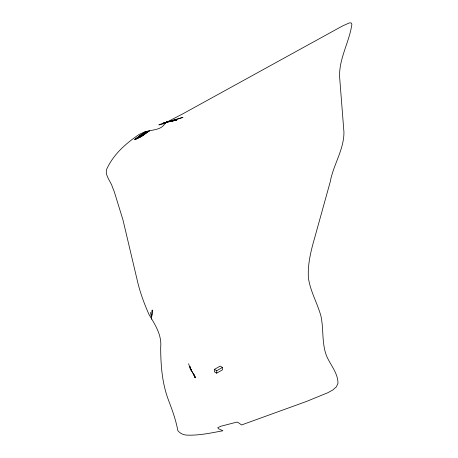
<?xml version="1.0" encoding="UTF-8"?>
<svg xmlns="http://www.w3.org/2000/svg" width="458" height="458" viewBox="0 0 458 458"><rect width="100%" height="100%" fill="white"/><g stroke="black" fill="none" stroke-linecap="round" stroke-linejoin="round"><path stroke-width="0.69" d="M144.568 132.156L134.629 139.764L144.928 132.047C152.085 129.396 161.651 130.553 165.475 122.675L164.342 122.698L158.863 124.908L162.212 124.129L166.535 122.303L182.965 113.756L342.126 26.169L349.179 22.963L351.143 22.9L351.899 24.188C349.317 42.812 337.918 60.09 339.802 79.314L343.947 132.15C344.067 149.548 333.275 164.891 330.229 181.837L314.617 238.034C310.873 250.955 307.593 264.26 308.4 277.823C310.272 291.231 317.36 303.082 320.932 316.02C323.846 329.336 321.556 343.54 326.743 356.358C330.624 365.198 338.056 373.293 337.975 383.357L336.338 386.85L332.737 390.044L327.745 392.758L306.333 401.511L241.601 424.944L238.028 422.442L236.906 422.11L220.905 426.226L217.739 427.68L218.472 428.728L222.926 430.755C210.875 433.005 198.732 435.678 186.395 435.1C182.994 434.819 179.937 433.268 177.813 430.577C175.986 420.404 172.466 410.626 168.784 400.927C162.161 383.884 160.741 365.656 160.678 347.502C161.96 335.187 155.256 324.837 149.176 314.841C144.579 304.581 140.617 293.956 137.892 283.038L123.002 220.052L114.489 192.383A54.468 52.435 -2.2 0 0 112.622 187.648C110.991 181.145 103.096 174.086 107.693 167.147C114.609 153.241 126.482 143.056 139.129 134.452L142.112 133.055A19.768 11.416 0 0 1 144.201 132.27L144.928 132.047L135.167 139.49L145.283 131.944L135.705 139.215L145.673 131.83L136.289 138.917L146.062 131.721L136.879 138.625L146.434 131.618L137.44 138.35L146.806 131.509L138.001 138.076L147.184 131.406L138.574 137.801L147.562 131.303L139.146 137.526L147.94 131.206L139.719 137.251L148.318 131.102L140.297 136.982L149.463 130.811L142.06 136.186M214.424 369.4L220.143 366.097L222.445 367.425L222.445 369.864L216.726 373.167L214.424 371.839L214.424 369.4L216.726 370.728L222.445 367.425M171.504 121.072L175.546 119.647M163.197 123.872L165.699 123.059M171.441 121.084L182.994 117.351L163.632 122.95L176.364 119.607L164.342 122.698L176.725 120.145L165.069 122.526M190.099 368.278L195.245 377.123L190.099 368.278L188.599 363.749M150.545 312.385L151.638 319.18M216.726 370.728L216.726 373.167M152.176 310.095L151.638 316.598L152.216 314.268L152.176 310.095M195.079 377.758L193.814 374.489L195.079 377.758M190.98 369.497L189.789 366.234L191.284 370.47L190.98 369.497"/></g></svg>
